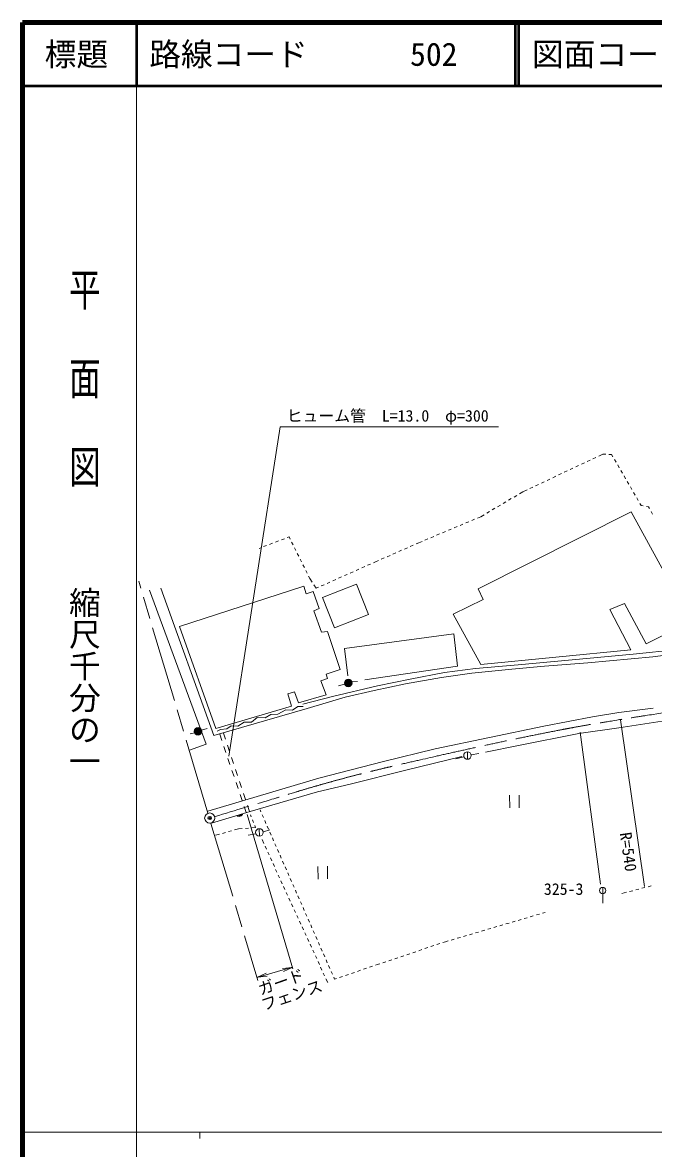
# Model space of a CAD drawing. Units: millimetres, scale not verified. Extents: x 40000 to 680000, y 20000 to 380000.
# Drawn here: x 40000 to 139546, y 202409 to 380000 of the extents above; entities that cross this region are included whole.
import ezdxf
from ezdxf.enums import TextEntityAlignment as Align

# ---------------------------------------------------------------- set-up
doc = ezdxf.new("R2010")
doc.units = ezdxf.units.MM
doc.header["$LTSCALE"] = 1000
doc.header["$PDMODE"] = 32
doc.header["$PDSIZE"] = 500
doc.linetypes.add('CHAIN', pattern=[18.5, 12, -1.5, 3.5, -1.5])
for name, color, linetype, lineweight in [('M-BGD', 7, 'Continuous', 13), ('M-BMK', 2, 'CHAIN', 13), ('M-BMK-SRVR', 3, 'Continuous', 13), ('M-STR-HTXT', 7, 'Continuous', 13), ('M-STR-STRC', 7, 'Continuous', 13), ('M-TTL', 2, 'Continuous', 140), ('M-TTL-BAND', 7, 'Continuous', 13), ('M-TTL-LINE', 7, 'Continuous', 50)]:
    doc.layers.add(name, color=color, linetype=linetype, lineweight=lineweight)
for name, color, linetype in [('M-BMK-HTXT', 7, 'Continuous'), ('M-OTRS', 6, 'Continuous'), ('M-TTL-TXT', 7, 'Continuous')]:
    doc.layers.add(name, color=color, linetype=linetype)
doc.styles.add('@ＭＳ ゴシック', font='')
doc.styles.add('ＭＳ ゴシック', font='')
doc.styles.get('@ＭＳ ゴシック').set_extended_font_data('@MS Gothic')
doc.styles.get('ＭＳ ゴシック').set_extended_font_data('MS Gothic')

# ---------------------------------------------------------------- blocks, each defined once
blk = doc.blocks.new('有線柱')
at = {"color": 7, "linetype": 'Continuous', "lineweight": 13}
blk.add_line((0, 0.5), (0, -0.5), dxfattribs=at)
blk.add_circle((0, 0), 0.5, dxfattribs=at)
blk = doc.blocks.new('偏心点・方位点')
at = {"color": 7, "linetype": 'Continuous', "lineweight": 13}
for radius in [1, 0.9, 0.8, 0.7, 0.6, 0.5, 0.4, 0.3, 0.2, 0.1, 0.05]:
    blk.add_circle((0, 0), radius, dxfattribs=at)
blk = doc.blocks.new('田')
at = {"color": 7, "linetype": 'Continuous', "lineweight": 13}
for p, q in [((-0.75, 1), (-0.75, -1)), ((0.75, -1), (0.75, 1))]:
    blk.add_line(p, q, dxfattribs=at)
blk = doc.blocks.new('道路標識\u3000規制')
at = {"color": 7, "linetype": 'Continuous', "lineweight": 13}
blk.add_line((0, 0), (0, 2.5), dxfattribs=at)
blk.add_circle((0, 2), 0.5, dxfattribs=at)

msp = doc.modelspace()

# ---------------------------------------------------------------- linework, layer by layer
at = {"layer": 'M-BGD'}
for p, q in [((129547, 310988), (129095, 310775)), ((130451, 311415), (129999, 311202)), ((131572, 311945), (130903, 311629)), ((132010, 311919), (131572, 311945)), ((132948, 311864), (132510, 311889)), ((133149, 311516), (132948, 311864)), ((133650, 310650), (133399, 311083)), ((125930, 309280), (125478, 309066)), ((126834, 309707), (126382, 309493)), ((127739, 310134), (127287, 309920)), ((128643, 310561), (128191, 310347)), ((134150, 309784), (133900, 310217)), ((134650, 308918), (134400, 309351)), ((122313, 307571), (121861, 307358)), ((123218, 307998), (122766, 307785)), ((124122, 308425), (123670, 308212)), ((125026, 308852), (124574, 308639)), ((135151, 308052), (134900, 308485)), ((135651, 307187), (135401, 307620)), ((118932, 305974), (118408, 305665)), ((119601, 306290), (118932, 305974)), ((120505, 306717), (120053, 306503)), ((121409, 307144), (120957, 306930)), ((136151, 306321), (135901, 306754)), ((136652, 305455), (136402, 305888)), ((115393, 303889), (114962, 303635)), ((116254, 304396), (115823, 304143)), ((117116, 304904), (116685, 304650)), ((117977, 305411), (117547, 305158)), ((137152, 304589), (136902, 305022)), ((137603, 303808), (137402, 304156)), ((137944, 303750), (137603, 303808)), ((112284, 302058), (111790, 301850)), ((111906, 290662), (136050, 302842)), ((112808, 302366), (112284, 302058)), ((113669, 302874), (113239, 302620)), ((114531, 303381), (114100, 303128)), ((136050, 302842), (141482, 292820)), ((138777, 303606), (138437, 303665)), ((138923, 303328), (138777, 303606)), ((139389, 302443), (139156, 302886)), ((108563, 300493), (108102, 300299)), ((109485, 300881), (109024, 300687)), ((110407, 301268), (109946, 301074)), ((111329, 301656), (110868, 301462)), ((81311, 298587), (80844, 298408)), ((82046, 298870), (81778, 298767)), ((82232, 298498), (82046, 298870)), ((103954, 298555), (103493, 298361)), ((104876, 298942), (104415, 298748)), ((105798, 299330), (105337, 299136)), ((106720, 299718), (106259, 299524)), ((107641, 300105), (107181, 299911)), ((77578, 297151), (77310, 297048)), ((78511, 297510), (78044, 297331)), ((79444, 297869), (78978, 297690)), ((80378, 298228), (79911, 298049)), ((82679, 297604), (82455, 298051)), ((83126, 296709), (82903, 297156)), ((99809, 296758), (99352, 296557)), ((100725, 297161), (100267, 296960)), ((101640, 297564), (101182, 297362)), ((102538, 297959), (102098, 297765)), ((103032, 298167), (102538, 297959)), ((83573, 295815), (83350, 296262)), ((84021, 294920), (83797, 295367)), ((95707, 294953), (95354, 294796)), ((96148, 295147), (95707, 294953)), ((97063, 295550), (96606, 295349)), ((97979, 295953), (97521, 295751)), ((98894, 296356), (98436, 296154)), ((84468, 294026), (84244, 294473)), ((84915, 293131), (84691, 293579)), ((92158, 293368), (91702, 293165)), ((93071, 293776), (92615, 293572)), ((93984, 294184), (93528, 293980)), ((94898, 294592), (94441, 294388)), ((85325, 292312), (85139, 292684)), ((85690, 291748), (85325, 292312)), ((86326, 290764), (85961, 291328)), ((87593, 291330), (87136, 291126)), ((92713, 291409), (87339, 289289)), ((88506, 291737), (88049, 291533)), ((89419, 292145), (88963, 291941)), ((90332, 292553), (89876, 292349)), ((91245, 292961), (90789, 292757)), ((94590, 286652), (92713, 291409)), ((68991, 266178), (60053, 290471)), ((61811, 290764), (70175, 267521)), ((64784, 284720), (84405, 291112)), ((84405, 291112), (84771, 289904)), ((84771, 289904), (85870, 290233)), ((85870, 290233), (86786, 287560)), ((86680, 290922), (86326, 290764)), ((112676, 289014), (111906, 290662)), ((87339, 289289), (89215, 284532)), ((107951, 286707), (112676, 289014)), ((134955, 288376), (132660, 287399)), ((138373, 281996), (134955, 288376)), ((86786, 287560), (85943, 287194)), ((85943, 287194), (87152, 283824)), ((89215, 284532), (94590, 286652)), ((112309, 278760), (107951, 286707)), ((132660, 287399), (135997, 281035)), ((70517, 268663), (64784, 284720)), ((144656, 285153), (138373, 281996)), ((87152, 283824), (88141, 283971)), ((88141, 283971), (90118, 277965)), ((90775, 281287), (108024, 283557)), ((108024, 283557), (108647, 278503)), ((91325, 276965), (90775, 281287)), ((135997, 281035), (112327, 278753)), ((147022, 281493), (136328, 280394)), ((139465, 279979), (146936, 280882)), ((126696, 279478), (118200, 278673)), ((122375, 278490), (129186, 279002)), ((136328, 280394), (126696, 279478)), ((129186, 279002), (139465, 279979)), ((90118, 277965), (87921, 277196)), ((87921, 277196), (88104, 276536)), ((108647, 278503), (93998, 276342)), ((106554, 277464), (101170, 276439)), ((106114, 276683), (110875, 277367)), ((111461, 278123), (106554, 277464)), ((110875, 277367), (117199, 278026)), ((118200, 278673), (111461, 278123)), ((117199, 278026), (122375, 278490)), ((88104, 276536), (87079, 276170)), ((87079, 276170), (87884, 273973)), ((96006, 275377), (88902, 273692)), ((89867, 275405), (90808, 275666)), ((91954, 276020), (92848, 276039)), ((95469, 274632), (100401, 275682)), ((101170, 276439), (96006, 275377)), ((100401, 275682), (106114, 276683)), ((82904, 274412), (81842, 274119)), ((81842, 274119), (82427, 272178)), ((83526, 272691), (82904, 274412)), ((87884, 273973), (83526, 272691)), ((88902, 273692), (84238, 272471)), ((84922, 271824), (90928, 273582)), ((90928, 273582), (95469, 274632)), ((70175, 267521), (84922, 271824)), ((82427, 272178), (70518, 268659)), ((83457, 272105), (82578, 271544)), ((84287, 272105), (83457, 272105)), ((134088, 271181), (139471, 271877)), ((77036, 270372), (76108, 269639)), ((78257, 270323), (77036, 270372)), ((79184, 270860), (78257, 270323)), ((80283, 270909), (79184, 270860)), ((81553, 271568), (80283, 270909)), ((82578, 271544), (81553, 271568)), ((122259, 269021), (129913, 270486)), ((129913, 270486), (134088, 271181)), ((68235, 268389), (69129, 268655)), ((71249, 268516), (70712, 268223)), ((72250, 268614), (71249, 268516)), ((72910, 269053), (72250, 268614)), ((73960, 269004), (72910, 269053)), ((74961, 269639), (73960, 269004)), ((76108, 269639), (74961, 269639)), ((113652, 267226), (122259, 269021)), ((134088, 268764), (127752, 267885)), ((140899, 269826), (134088, 268764)), ((67200, 267970), (66460, 267802)), ((71118, 267752), (71447, 266775)), ((72013, 266945), (71689, 267915)), ((105083, 265468), (113652, 267226)), ((127752, 267885), (118267, 265981)), ((66371, 265234), (68991, 266178)), ((71767, 265827), (72087, 264880)), ((72646, 265047), (72329, 265996)), ((96934, 263454), (105083, 265468)), ((110792, 264496), (112018, 264702)), ((118267, 265981), (113066, 264919)), ((72407, 263932), (72727, 262985)), ((73278, 263150), (72962, 264099)), ((86771, 260817), (96934, 263454)), ((109331, 264223), (100468, 262062)), ((109631, 264160), (108350, 263845)), ((73046, 262037), (73366, 261090)), ((73911, 261253), (73594, 262201)), ((100468, 262062), (91715, 259865)), ((69219, 255603), (86771, 260817)), ((73686, 260142), (74006, 259195)), ((74543, 259355), (74227, 260304)), ((91715, 259865), (86515, 258656)), ((74325, 258248), (74645, 257300)), ((75176, 257458), (74859, 258406)), ((86515, 258656), (75931, 255580)), ((74965, 256353), (75295, 255376)), ((75816, 255538), (75492, 256509)), ((77471, 255824), (77608, 255512)), ((69792, 253704), (75912, 255549)), ((76090, 254731), (75964, 255046)), ((76461, 253802), (76276, 254266)), ((77810, 255054), (78011, 254596)), ((78213, 254139), (78414, 253681)), ((71538, 252111), (72019, 252246)), ((72501, 252381), (72982, 252517)), ((73463, 252652), (74061, 252820)), ((74061, 252820), (74669, 252865)), ((75168, 252902), (75667, 252940)), ((76165, 252977), (76773, 253022)), ((76773, 253022), (76647, 253338)), ((77996, 252368), (79005, 252661)), ((78616, 253223), (78817, 252766)), ((79018, 252308), (79220, 251851)), ((70459, 251808), (71057, 251976)), ((76792, 252026), (75604, 251831)), ((77785, 251120), (78060, 250523)), ((79421, 251393), (79623, 250935)), ((79824, 250478), (80026, 250020)), ((78269, 250068), (78477, 249614)), ((78686, 249160), (78895, 248705)), ((80227, 249563), (80429, 249105)), ((80630, 248647), (80832, 248190)), ((79104, 248251), (79313, 247797)), ((79521, 247342), (79730, 246888)), ((81033, 247732), (81235, 247275)), ((79939, 246434), (80148, 245980)), ((80357, 245525), (80565, 245071)), ((81436, 246817), (81638, 246359)), ((81839, 245902), (82041, 245444)), ((80774, 244617), (80983, 244162)), ((81192, 243708), (81401, 243254)), ((82242, 244986), (82443, 244529)), ((82645, 244071), (82846, 243614)), ((136751, 243191), (137234, 243317)), ((137718, 243443), (138202, 243569)), ((138686, 243695), (139170, 243821)), ((81609, 242799), (81818, 242345)), ((82027, 241891), (82236, 241436)), ((83048, 243156), (83249, 242698)), ((83451, 242241), (83652, 241783)), ((134576, 242625), (135299, 242813)), ((135783, 242939), (136267, 243065)), ((82445, 240982), (82653, 240528)), ((82862, 240073), (83071, 239619)), ((83854, 241326), (84055, 240868)), ((84257, 240410), (84458, 239953)), ((83280, 239165), (83489, 238711)), ((83697, 238256), (83906, 237802)), ((84660, 239495), (84861, 239037)), ((85063, 238580), (85264, 238122)), ((117233, 238105), (117712, 238246)), ((118192, 238387), (118671, 238529)), ((119151, 238670), (119631, 238812)), ((120110, 238953), (120590, 239094)), ((121069, 239236), (121549, 239377)), ((122029, 239518), (122473, 239650)), ((84115, 237348), (84324, 236893)), ((84533, 236439), (84742, 235985)), ((85466, 237665), (85667, 237207)), ((85868, 236749), (86070, 236292)), ((110518, 236125), (110998, 236267)), ((111478, 236408), (111957, 236549)), ((112437, 236691), (112916, 236832)), ((113396, 236974), (113875, 237115)), ((114355, 237256), (114835, 237398)), ((115314, 237539), (115794, 237680)), ((116273, 237822), (116753, 237963)), ((84950, 235530), (85159, 235076)), ((85368, 234622), (85577, 234167)), ((86271, 235834), (86473, 235377)), ((86674, 234919), (86876, 234461)), ((105375, 234557), (105849, 234715)), ((106324, 234874), (106717, 235005)), ((106717, 235005), (107161, 235136)), ((107641, 235277), (108120, 235418)), ((108600, 235560), (109080, 235701)), ((109559, 235843), (110039, 235984)), ((85786, 233713), (85994, 233259)), ((86203, 232804), (86412, 232350)), ((87077, 234004), (87279, 233546)), ((87480, 233088), (87682, 232631)), ((99683, 232660), (100157, 232818)), ((100632, 232976), (101106, 233134)), ((101580, 233292), (102055, 233451)), ((102529, 233609), (103003, 233767)), ((103478, 233925), (103952, 234083)), ((104426, 234241), (104901, 234399)), ((86621, 231896), (86830, 231442)), ((87038, 230987), (87247, 230533)), ((87883, 232173), (88085, 231716)), ((88286, 231258), (88488, 230800)), ((94728, 230997), (95201, 231159)), ((95674, 231321), (95969, 231422)), ((95969, 231422), (96362, 231553)), ((96837, 231711), (97311, 231869)), ((97785, 232027), (98260, 232186)), ((98734, 232344), (99209, 232502)), ((87456, 230079), (87665, 229624)), ((87874, 229170), (88148, 228573)), ((88689, 230343), (88891, 229885)), ((89092, 229428), (89230, 229115)), ((89230, 229115), (89525, 229216)), ((89998, 229378), (90471, 229540)), ((90944, 229702), (91417, 229864)), ((91890, 230026), (92363, 230188)), ((92836, 230349), (93309, 230511)), ((93782, 230673), (94255, 230835))]:
    msp.add_line(p, q, dxfattribs=at)
for centre, radius in [((74180, 255419), 625), ((74234, 255239), 312)]:
    msp.add_arc(centre, radius, 233.64367, 339.90388, dxfattribs=at)
at = {"layer": 'M-BMK'}
for p, q in [((69237, 255317), (58345, 291883)), ((69729, 253681), (77118, 228922))]:
    msp.add_line(p, q, dxfattribs=at)
msp.add_open_spline([(166181, 275036), (162058, 274397), (157933, 273766), (153811, 273121), (150416, 272589), (147024, 272042), (143630, 271509), (140489, 271017), (137344, 270553), (134206, 270044), (131884, 269668), (129561, 269296), (127247, 268872), (123747, 268231), (120258, 267524), (116773, 266797), (112867, 265982), (108970, 265117), (105079, 264234), (101019, 263312), (96955, 262400), (92920, 261377), (90729, 260821), (88550, 260217), (86377, 259595), (84228, 258980), (82095, 258311), (79956, 257666), (76761, 256703), (73568, 255735), (70374, 254770)], degree=3, knots=[0, 0, 0, 0, 1, 1, 1, 2, 2, 2, 3, 3, 3, 4, 4, 4, 5, 5, 5, 6, 6, 6, 7, 7, 7, 8, 8, 8, 9, 9, 9, 10, 10, 10, 10], dxfattribs=at)
at = {"layer": 'M-BMK-SRVR'}
msp.add_line((134341, 270011), (138119, 243736), dxfattribs=at)
msp.add_circle((69532, 254532), 800, dxfattribs=at)
at = {"layer": 'M-OTRS'}
msp.add_point((69532, 254532), dxfattribs=at)
at = {"layer": 'M-STR-HTXT'}
for p, q in [((72568, 264304), (80670, 316231)), ((80670, 316231), (115092, 316231)), ((75436, 255098), (82666, 230750)), ((77046, 229396), (82537, 230987)), ((82537, 230980), (81025, 230821)), ((82537, 230980), (81158, 230339)), ((77068, 229410), (78434, 230079)), ((77068, 229410), (78577, 229600))]:
    msp.add_line(p, q, dxfattribs=at)
at = {"layer": 'M-STR-STRC'}
msp.add_line((127976, 268090), (131194, 244121), dxfattribs=at)
at = {"layer": 'M-TTL'}
for p, q in [((40000, 380000), (40000, 20000)), ((680000, 380000), (40000, 380000))]:
    msp.add_line(p, q, dxfattribs=at)
at = {"layer": 'M-TTL-BAND'}
for p, q in [((58000, 370000), (58000, 20000)), ((40000, 205000), (579000, 205000)), ((68000, 205000), (68000, 204000))]:
    msp.add_line(p, q, dxfattribs=at)
at = {"layer": 'M-TTL-LINE'}
for p, q in [((58000, 380000), (58000, 370000)), ((117750, 380000), (117750, 370000)), ((118250, 380000), (118250, 370000)), ((40000, 370000), (680000, 370000))]:
    msp.add_line(p, q, dxfattribs=at)

# ---------------------------------------------------------------- block references
at = {"layer": 'M-BGD', "rotation": 0.65231}
for name, p, xscale, yscale in [('偏心点・方位点', (91396, 275842), 600, 600), ('偏心点・方位点', (67690, 268202), 600, 600), ('有線柱', (110203, 264389), 1200, 1200), ('田', (117607, 257121), 1000, 1000), ('有線柱', (77368, 252250), 1200, 1200), ('田', (87366, 245915), 1000, 1000)]:
    msp.add_blockref(name, p, dxfattribs=dict(at, xscale=xscale, yscale=yscale))
at = {"layer": 'M-STR-STRC', "xscale": 1000, "yscale": 1000}
msp.add_blockref('道路標識\u3000規制', (131541, 241098), dxfattribs=at)

# ---------------------------------------------------------------- texts
at = {"layer": 'M-BMK-HTXT', "style": 'ＭＳ ゴシック'}
for s, rotation, p in [('ガード', 19.552, (77744, 226063)), ('フェンス', 18.726, (78206, 223598))]:
    msp.add_text(s, height=1833, rotation=rotation, dxfattribs=at).set_placement(p, align=Align.BOTTOM_LEFT)
at = {"layer": 'M-BMK-SRVR', "style": 'ＭＳ ゴシック'}
msp.add_text('R=540', height=1833, rotation=278.191, dxfattribs=at).set_placement((133689, 252072), align=Align.BOTTOM_LEFT)
at = {"layer": 'M-STR-HTXT', "style": 'ＭＳ ゴシック'}
msp.add_text('ヒューム管\u3000L=13.0\u3000φ=300', height=1833, dxfattribs=at).set_placement((81682, 316504), align=Align.BOTTOM_LEFT)
at = {"layer": 'M-STR-STRC', "style": 'ＭＳ ゴシック'}
msp.add_text('325-3', height=1833, dxfattribs=at).set_placement((122253, 241859), align=Align.BOTTOM_LEFT)
at = {"layer": 'M-TTL-BAND', "style": '@ＭＳ ゴシック', "width": 1.4}
msp.add_text('平  面  図', height=3666, rotation=270, dxfattribs=at).set_placement((49777, 306475), align=Align.MIDDLE_RIGHT)
at = {"layer": 'M-TTL-BAND', "style": '@ＭＳ ゴシック'}
msp.add_text('縮尺千分の一', height=3666, rotation=270, dxfattribs=at).set_placement((49777, 261030), align=Align.MIDDLE_RIGHT)
at = {"layer": 'M-TTL-TXT', "style": 'ＭＳ ゴシック'}
msp.add_text('標題', height=3666, dxfattribs=at).set_placement((48500, 375000), align=Align.MIDDLE_CENTER)
for s, p in [('路線コード', (60000, 375000)), ('502', (101142, 375000)), ('図面コード', (120380, 375000))]:
    msp.add_text(s, height=3666, dxfattribs=at).set_placement(p, align=Align.MIDDLE_LEFT)

doc.saveas('drawing.dxf')
